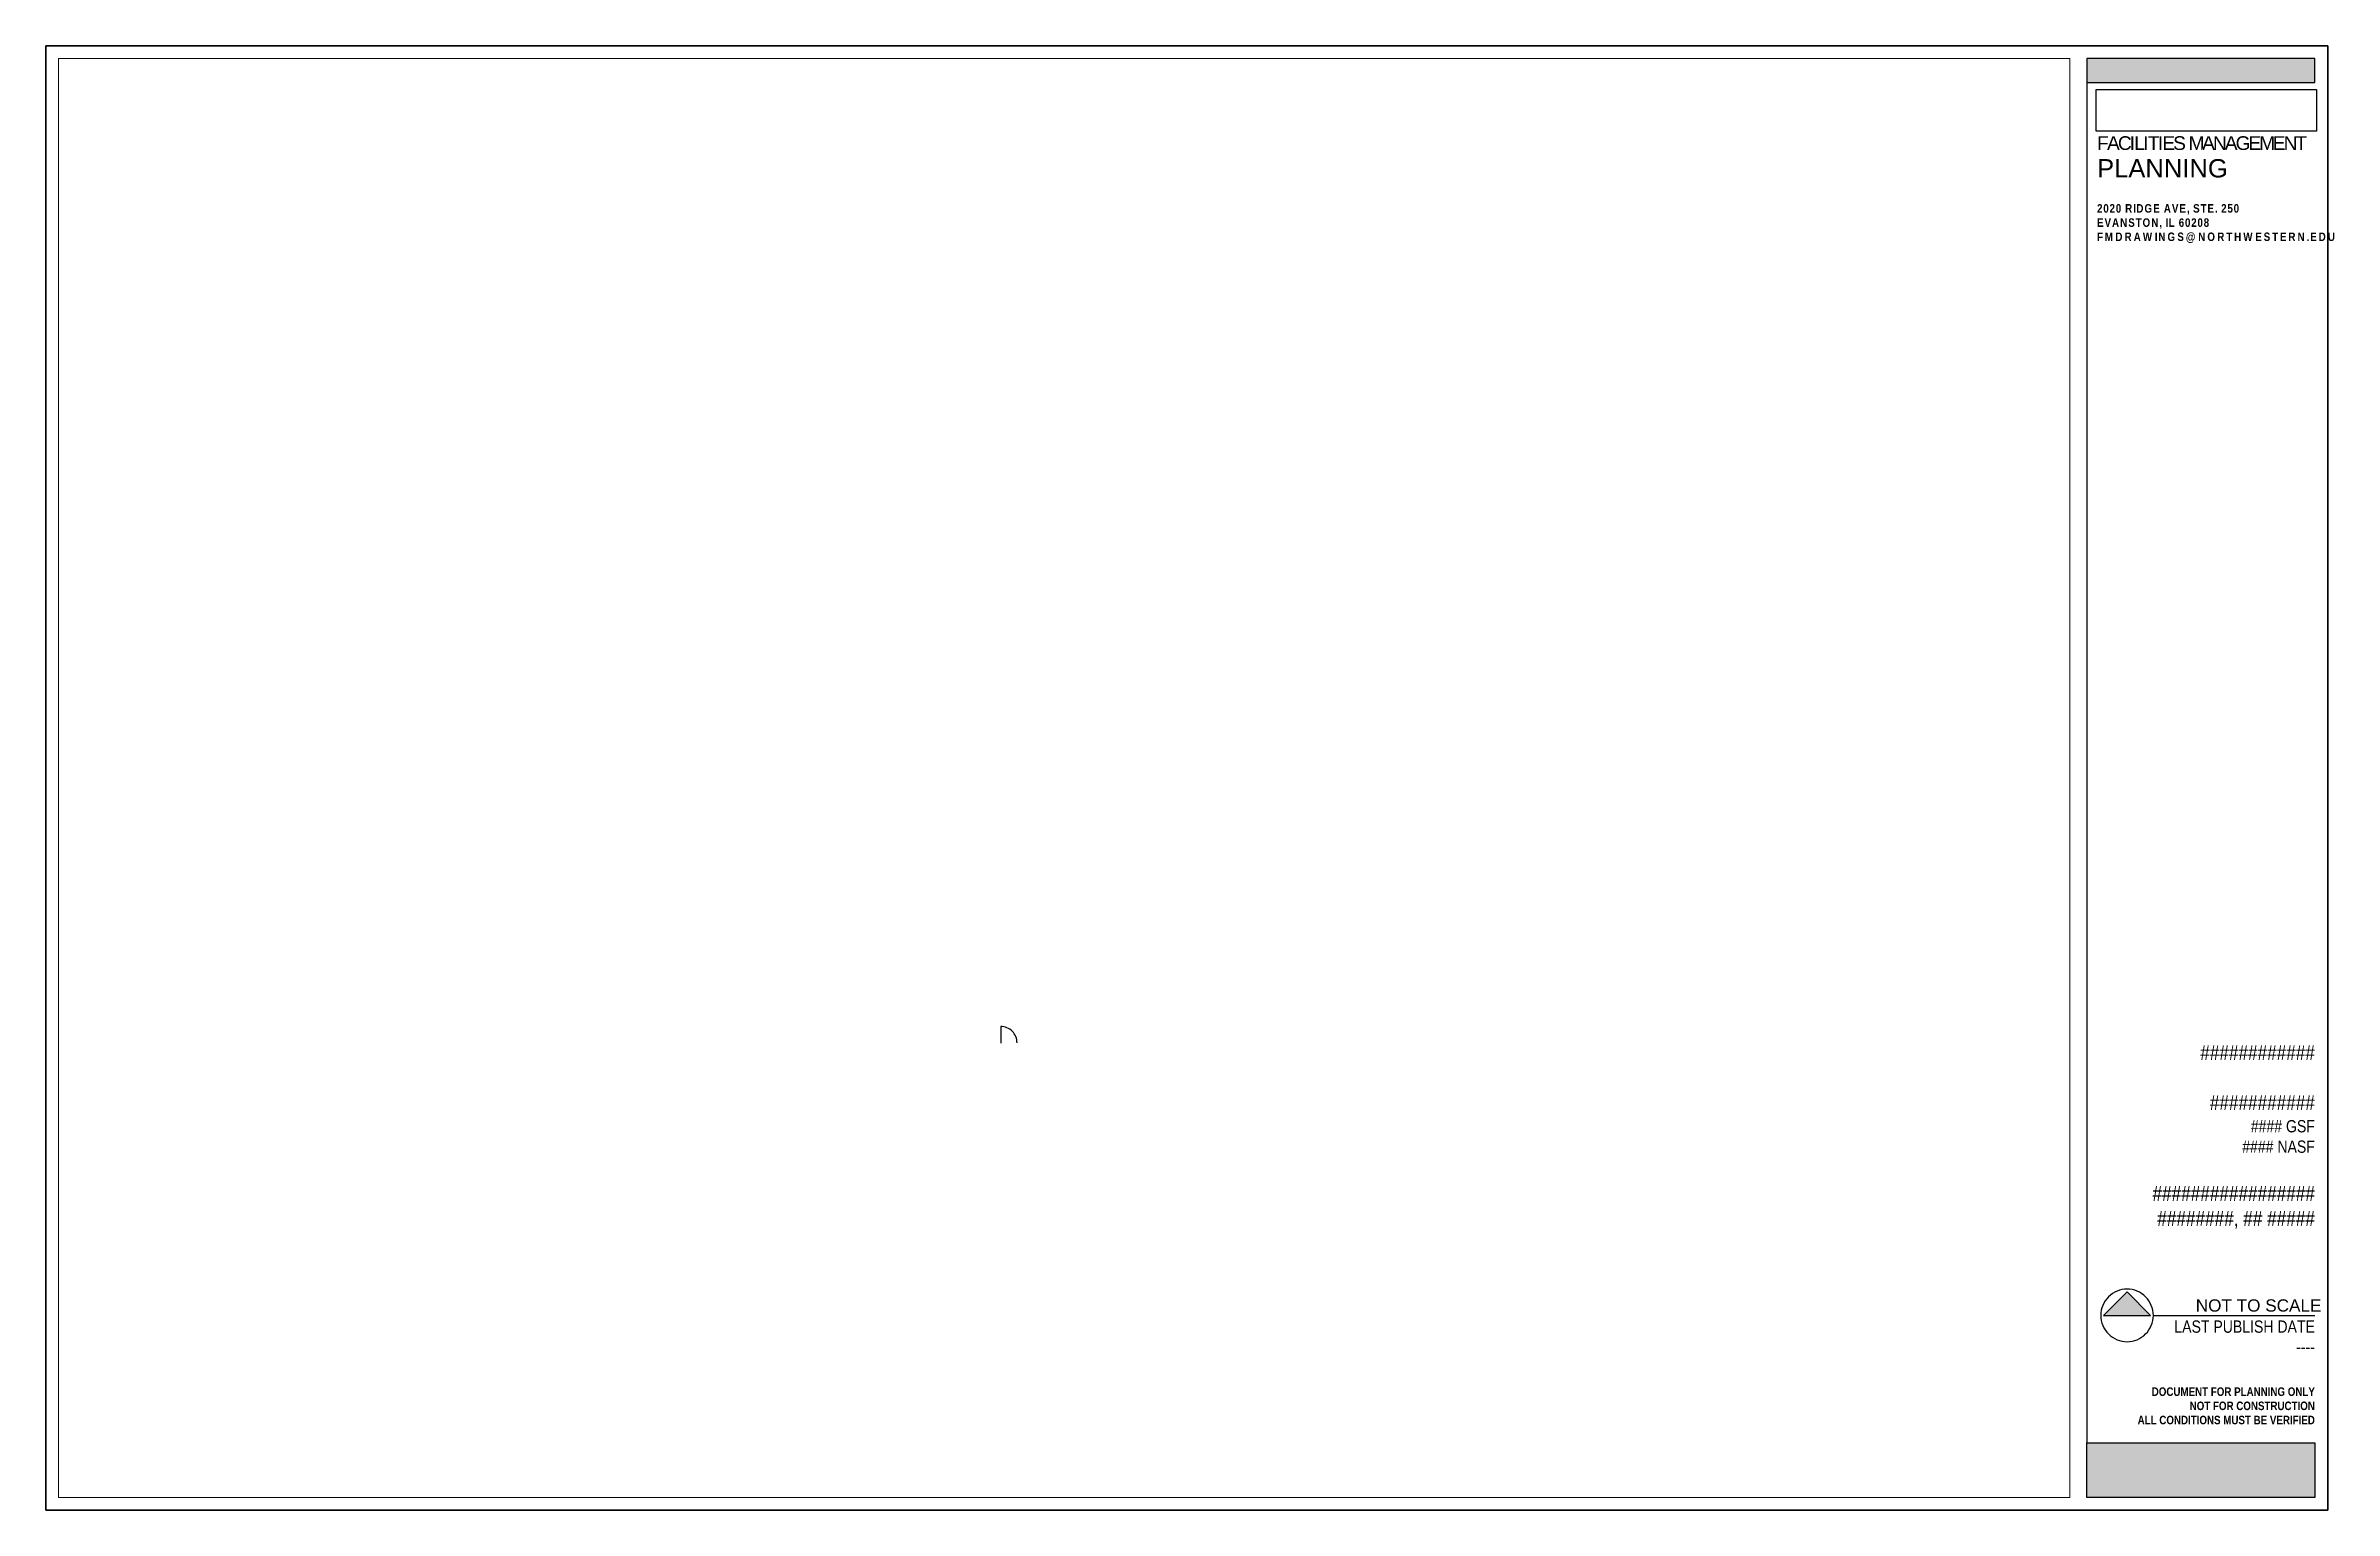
# Paper-space layout 'FMINTERACT' of a CAD drawing. Header units: inches. Extents: x 0 to 16.8, y 0 to 10.7.
# The model-space entities are those that its viewports show. They can reach past a viewport. Long polylines and large blocks are cut down to what shows.
import ezdxf
from ezdxf.enums import TextEntityAlignment as Align

# ---------------------------------------------------------------- set-up
doc = ezdxf.new("R2010")
doc.units = ezdxf.units.IN
doc.header["$MEASUREMENT"] = 0
doc.layers.add('A-DOOR', color=90, linetype='Continuous')
doc.layers.add('G-ANNO-GRAY', color=253, linetype='Continuous', transparency=0.1)
doc.layers.add('G-ANNO-PURPLE', color=7, linetype='Continuous', true_color=0x582c83)
doc.layers.add('Paperspace', color=7, linetype='Continuous', true_color=0x000000)
doc.styles.add('NU Lockup', font='arial.ttf')
doc.styles.add('Scale Bar', font='arial.ttf')
doc.styles.add('TITLEBLOCK', font='ARIALNB.TTF')
doc.styles.add('TITLEFMINTERACT', font='ARIALN.TTF')
picture_1 = doc.add_image_def('image1.tif', size_in_pixel=(1365, 258))

# ---------------------------------------------------------------- blocks, each defined once
blk = doc.blocks.new('*U10')
at = {"color": 0, "linetype": 'ByBlock', "lineweight": -2, "style": 'Scale Bar'}
blk.add_text('NOT TO SCALE', height=0.09, dxfattribs=at).set_placement((20.53, 3.086), align=Align.TOP_RIGHT)
blk = doc.blocks.new('NorthArrow')
h = blk.add_hatch(color=256)
h.dxf.hatch_style = 1
h.paths.add_polyline_path([(0.173, 0), (0, 0.173), (-0.173, 0)])
for p, q in [((-0.173, 0), (0, 0.173)), ((0, 0.173), (0.173, 0)), ((-0.173, 0), (0.173, 0))]:
    blk.add_line(p, q)
at = {"color": 0, "linetype": 'ByBlock', "lineweight": -2}
blk.add_lwpolyline([(0.136, 0.136, 0.198912), (0, 0.193, 0.198912), (-0.136, 0.136, 0.198912), (-0.193, 0, 0.198912), (-0.136, -0.136, 0.198912), (0, -0.193, 0.198912), (0.136, -0.136, 0.198912), (0.193, 0, 0.198912)], format="xyb", close=True, dxfattribs=at)
blk = doc.blocks.new('*U17')
at = {"layer": 'A-DOOR'}
blk.add_lwpolyline([(36, 0, 0.414214), (0, 36), (0, 0), (1, 0), (1, 36)], format="xyb", dxfattribs=at)

msp = doc.modelspace()

# ---------------------------------------------------------------- block references
at = {"layer": 'A-DOOR'}
msp.add_blockref('*U17', (0, 0), dxfattribs=at)

psp = doc.layouts.new('FMINTERACT')

# ---------------------------------------------------------------- hatches: boundary and pattern name
at = {"layer": 'G-ANNO-GRAY'}
h = psp.add_hatch(color=256, dxfattribs=at)
h.dxf.hatch_style = 1
h.paths.add_polyline_path([(16.61, 10.653), (14.938, 10.653), (14.938, 10.478), (16.61, 10.478)])
at = {"layer": 'G-ANNO-PURPLE'}
psp.add_hatch(color=256, dxfattribs=at).paths.add_polyline_path([(14.938, 0.495), (16.61, 0.495), (16.61, 0.095), (14.938, 0.095)])

# ---------------------------------------------------------------- linework, layer by layer
at = {"layer": 'G-ANNO-GRAY'}
for p, q in [((14.938, 10.478), (14.938, 0.495)), ((15.425, 1.431), (16.61, 1.431))]:
    psp.add_line(p, q, dxfattribs=at)
for points in [[(16.704, 10.747), (-0.039, 10.747), (-0.039, 0.002), (16.704, 0.002)], [(16.704, 0.002), (-0.039, 0.002), (-0.039, 10.747), (16.704, 10.747)], [(16.61, 10.653), (14.938, 10.653), (14.938, 10.478), (16.61, 10.478), (16.61, 10.653)]]:
    psp.add_lwpolyline(points, close=True, dxfattribs=at)
at = {"layer": 'G-ANNO-PURPLE'}
psp.add_lwpolyline([(14.938, 0.495), (16.61, 0.495), (16.61, 0.095), (14.938, 0.095)], close=True, dxfattribs=at)

# ---------------------------------------------------------------- block references
at = {"layer": 'G-ANNO-GRAY'}
for name, p in [('NorthArrow', (15.232, 1.431)), ('*U10', (-3.872, -1.537))]:
    psp.add_blockref(name, p, dxfattribs=at)

# ---------------------------------------------------------------- texts
at = {"layer": 'G-ANNO-GRAY', "attachment_point": 7, "style": 'NU Lockup'}
for s, insert, char_height in [('{\\T0.85;FACILITIES MANAGEMENT}', (15.012, 9.981), 0.10072), ('PLANNING', (15.012, 9.779), 0.1343)]:
    psp.add_mtext(s, dxfattribs=dict(at, insert=insert, char_height=char_height))
at = {"layer": 'G-ANNO-GRAY'}
for s, insert, char_height, width, attachment_point, style in [('{\\T1.15;2020 RIDGE AVE, STE. 250\\PEVANSTON, IL 60208\\P\\T1.3;FMDRAWINGS@NORTHWESTERN.EDU}', (15.012, 9.585), 0.0625, 1.64656, 1, 'TITLEBLOCK'), ('LAST PUBLISH DATE \\P----', (16.61, 1.394), 0.09, 1.64699, 3, 'TITLEFMINTERACT'), ('DOCUMENT FOR PLANNING ONLY\\PNOT FOR CONSTRUCTION\\PALL CONDITIONS MUST BE VERIFIED', (16.61, 0.903), 0.0625, 1.64656, 3, 'TITLEBLOCK')]:
    psp.add_mtext(s, dxfattribs=dict(at, insert=insert, char_height=char_height, width=width, attachment_point=attachment_point, style=style))
at = {"layer": 'G-ANNO-PURPLE', "insert": (16.61, 2.067), "char_height": 0.11, "width": 1.63416, "attachment_point": 9, "style": 'TITLEFMINTERACT'}
psp.add_mtext('############\\P\\P###########\\P{\\H0.81818x;#### GSF\\P#### NASF}\\P\\P#################\\P ########, ## #####', dxfattribs=at)

# ---------------------------------------------------------------- pictures from other files: only their frames are drawn
at = {"layer": 'G-ANNO-GRAY'}
image = psp.add_image(picture_1, insert=(15.005, 10.121), size_in_units=(1.617, 0.306), dxfattribs=at)
image.dxf.flags = 7

# ---------------------------------------------------------------- viewports
at = {"layer": 'Paperspace'}
psp.add_viewport(center=(7.434, 5.374), size=(14.757, 10.55789), view_center_point=(139.546, 581.592), view_height=3159.43496, dxfattribs=at)

doc.saveas('drawing.dxf')
